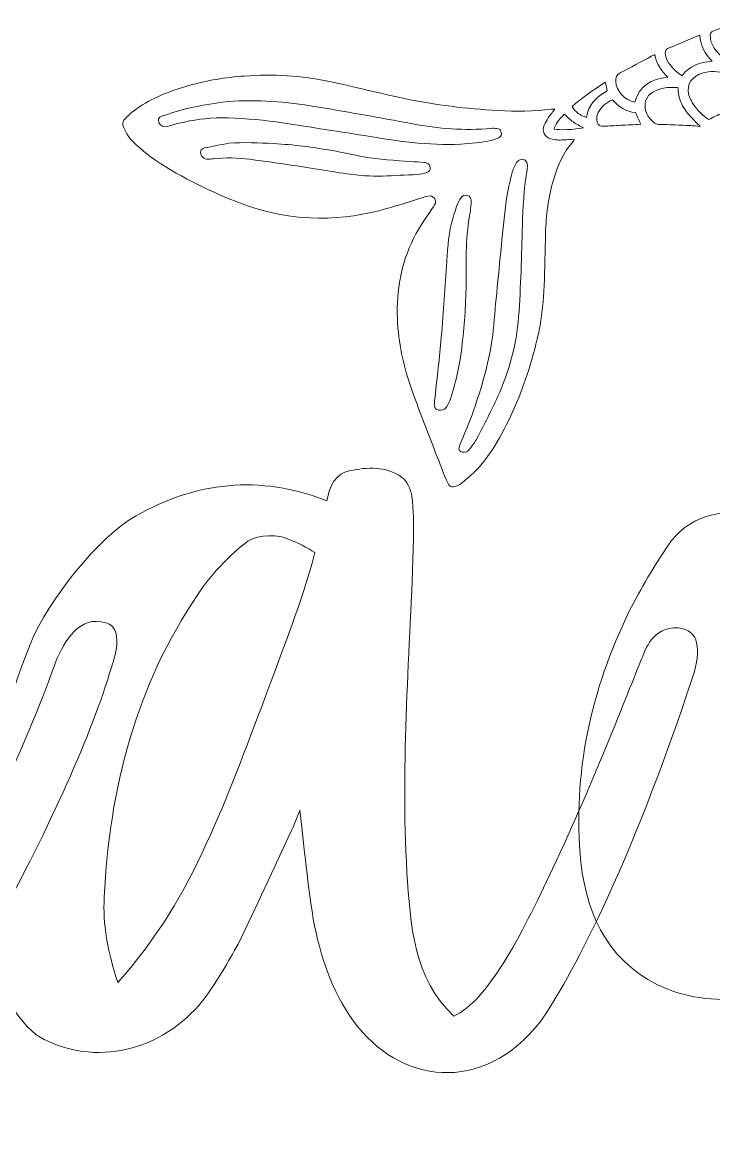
# Model space of a CAD drawing. Header units: inches. Extents: x 0.16 to 5.6, y -5.13 to -0.86.
# Drawn here: x 2.881 to 3.627, y -5.021 to -3.828 of the extents above; entities that cross this region are included whole.
import ezdxf

# ---------------------------------------------------------------- set-up
doc = ezdxf.new("R2010")
doc.units = ezdxf.units.IN
doc.header["$MEASUREMENT"] = 0
doc.layers.add('Layer 1', color=7, linetype='Continuous')

# ---------------------------------------------------------------- blocks, each defined once
blk = doc.blocks.new('block 30')
at = {"layer": 'Layer 1', "lineweight": 0}
blk.add_open_spline([(3.6109, -3.8837), (3.6001, -3.8883), (3.5962, -3.8984), (3.6007, -3.9092), (3.6015, -3.9109), (3.6024, -3.9124), (3.6033, -3.914), (3.6072, -3.9206), (3.6125, -3.926), (3.6184, -3.9307), (3.6195, -3.9316), (3.6206, -3.9323), (3.6209, -3.9325), (3.6262, -3.93), (3.6306, -3.9274), (3.6354, -3.9259), (3.6402, -3.9243), (3.6454, -3.9239), (3.6507, -3.923), (3.6411, -3.9111), (3.6334, -3.8988), (3.6371, -3.8822), (3.6279, -3.8802), (3.6193, -3.8802), (3.6109, -3.8837)], degree=3, knots=[0, 0, 0, 0, 1, 1, 1, 2, 2, 2, 3, 3, 3, 4, 4, 4, 5, 5, 5, 6, 6, 6, 7, 7, 7, 8, 8, 8, 8], dxfattribs=at)
blk = doc.blocks.new('block 29')
at = {"layer": 'Layer 1'}
blk.add_blockref('block 30', (0, 0), dxfattribs=at)
blk = doc.blocks.new('block 32')
at = {"layer": 'Layer 1', "lineweight": 0}
blk.add_open_spline([(3.6549, -3.8276), (3.6455, -3.8306), (3.6367, -3.8334), (3.6279, -3.8362), (3.6229, -3.8379), (3.6221, -3.8393), (3.6228, -3.8447), (3.6229, -3.8459), (3.6231, -3.8472), (3.6235, -3.8483), (3.6272, -3.8589), (3.6354, -3.8655), (3.6442, -3.8717), (3.6525, -3.8634), (3.6626, -3.8607), (3.6735, -3.8594), (3.6645, -3.8502), (3.6572, -3.8406), (3.6549, -3.8276)], degree=3, knots=[0, 0, 0, 0, 1, 1, 1, 2, 2, 2, 3, 3, 3, 4, 4, 4, 5, 5, 5, 6, 6, 6, 6], dxfattribs=at)
blk = doc.blocks.new('block 31')
at = {"layer": 'Layer 1'}
blk.add_blockref('block 32', (0, 0), dxfattribs=at)
blk = doc.blocks.new('block 28')
at = {"layer": 'Layer 1'}
for name in ['block 31', 'block 29']:
    blk.add_blockref(name, (0, 0), dxfattribs=at)
blk = doc.blocks.new('block 42')
at = {"layer": 'Layer 1', "lineweight": 0}
blk.add_open_spline([(3.5724, -3.8986), (3.5684, -3.8993), (3.5644, -3.9008), (3.5609, -3.9029), (3.5536, -3.9071), (3.5509, -3.9151), (3.5533, -3.9233), (3.5547, -3.9284), (3.5579, -3.9321), (3.5618, -3.9356), (3.5634, -3.937), (3.565, -3.9376), (3.5671, -3.9377), (3.5786, -3.938), (3.5901, -3.9385), (3.6017, -3.939), (3.6048, -3.9391), (3.6079, -3.9395), (3.612, -3.9398), (3.6101, -3.9381), (3.609, -3.9371), (3.608, -3.936), (3.6043, -3.9321), (3.6004, -3.9283), (3.5971, -3.9241), (3.5929, -3.9186), (3.5896, -3.9125), (3.5886, -3.9054), (3.5883, -3.9032), (3.5881, -3.9009), (3.5878, -3.8978), (3.5825, -3.898), (3.5773, -3.8977), (3.5724, -3.8986)], degree=3, knots=[0, 0, 0, 0, 1, 1, 1, 2, 2, 2, 3, 3, 3, 4, 4, 4, 5, 5, 5, 6, 6, 6, 7, 7, 7, 8, 8, 8, 9, 9, 9, 10, 10, 10, 11, 11, 11, 11], dxfattribs=at)
blk = doc.blocks.new('block 41')
at = {"layer": 'Layer 1'}
blk.add_blockref('block 42', (0, 0), dxfattribs=at)
blk = doc.blocks.new('block 44')
at = {"layer": 'Layer 1', "lineweight": 0}
blk.add_open_spline([(3.5774, -3.8557), (3.575, -3.8567), (3.5741, -3.8587), (3.5743, -3.8609), (3.5746, -3.8636), (3.5751, -3.8664), (3.5763, -3.8688), (3.5799, -3.8758), (3.5857, -3.8807), (3.5923, -3.8853), (3.6002, -3.8744), (3.6116, -3.8709), (3.6247, -3.8697), (3.617, -3.8616), (3.6123, -3.853), (3.6114, -3.8417), (3.5995, -3.8466), (3.5885, -3.8512), (3.5774, -3.8557)], degree=3, knots=[0, 0, 0, 0, 1, 1, 1, 2, 2, 2, 3, 3, 3, 4, 4, 4, 5, 5, 5, 6, 6, 6, 6], dxfattribs=at)
blk = doc.blocks.new('block 43')
at = {"layer": 'Layer 1'}
blk.add_blockref('block 44', (0, 0), dxfattribs=at)
blk = doc.blocks.new('block 40')
at = {"layer": 'Layer 1'}
for name in ['block 43', 'block 41']:
    blk.add_blockref(name, (0, 0), dxfattribs=at)
blk = doc.blocks.new('block 63')
at = {"layer": 'Layer 1', "lineweight": 0}
blk.add_open_spline([(3.4738, -3.9184), (3.4777, -3.9246), (3.4824, -3.9281), (3.4892, -3.9301), (3.4915, -3.9165), (3.5, -3.9077), (3.5118, -3.9016), (3.5111, -3.8985), (3.5104, -3.8957), (3.5096, -3.8923), (3.4969, -3.9005), (3.485, -3.909), (3.4738, -3.9184)], degree=3, knots=[0, 0, 0, 0, 1, 1, 1, 2, 2, 2, 3, 3, 3, 4, 4, 4, 4], dxfattribs=at)
blk = doc.blocks.new('block 62')
at = {"layer": 'Layer 1'}
blk.add_blockref('block 63', (0, 0), dxfattribs=at)
blk = doc.blocks.new('block 65')
at = {"layer": 'Layer 1', "lineweight": 0}
blk.add_open_spline([(3.475, -3.9351), (3.4715, -3.9327), (3.4686, -3.9296), (3.4654, -3.9268), (3.459, -3.933), (3.455, -3.9388), (3.4546, -3.9427), (3.4596, -3.9441), (3.4765, -3.9434), (3.4862, -3.9414), (3.4821, -3.9392), (3.4783, -3.9375), (3.475, -3.9351)], degree=3, knots=[0, 0, 0, 0, 1, 1, 1, 2, 2, 2, 3, 3, 3, 4, 4, 4, 4], dxfattribs=at)
blk = doc.blocks.new('block 64')
at = {"layer": 'Layer 1'}
blk.add_blockref('block 65', (0, 0), dxfattribs=at)
blk = doc.blocks.new('block 203')
at = {"layer": 'Layer 1', "lineweight": 0}
blk.add_open_spline([(2.9771, -4.5232), (2.9573, -4.5917), (2.9104, -4.6962), (2.8546, -4.7971), (2.7969, -4.9016), (2.7411, -4.9539), (2.714, -4.9773), (2.6744, -5.0079), (2.6312, -5.0205), (2.5807, -5.0133), (2.5375, -5.0079), (2.5032, -4.9809), (2.496, -4.9376), (2.4888, -4.889), (2.4978, -4.844), (2.5104, -4.7971), (2.5321, -4.7232), (2.5717, -4.6548), (2.6077, -4.5863), (2.6221, -4.5611), (2.6384, -4.5358), (2.651, -4.5088), (2.6618, -4.4854), (2.669, -4.4602), (2.6762, -4.4331), (2.6816, -4.4169), (2.6834, -4.3971), (2.6672, -4.3791), (2.6546, -4.3845), (2.6474, -4.3899), (2.6366, -4.3953), (2.5915, -4.4223), (2.5519, -4.4566), (2.5231, -4.4998), (2.4708, -4.5719), (2.433, -4.653), (2.4077, -4.7394), (2.4023, -4.7575), (2.3933, -4.7665), (2.3771, -4.7683), (2.3663, -4.7683), (2.3555, -4.7683), (2.3465, -4.7665), (2.3267, -4.7647), (2.3158, -4.7539), (2.3122, -4.734), (2.2996, -4.6764), (2.3014, -4.6169), (2.3122, -4.5593), (2.3267, -4.4926), (2.3411, -4.4259), (2.3555, -4.3593), (2.3591, -4.3341), (2.3645, -4.307), (2.3591, -4.2764), (2.3537, -4.28), (2.3465, -4.2818), (2.3429, -4.2854), (2.287, -4.3286), (2.242, -4.3791), (2.2095, -4.444), (2.1699, -4.5214), (2.1519, -4.6061), (2.1411, -4.6926), (2.1393, -4.7088), (2.1447, -4.7268), (2.1483, -4.7431), (2.1537, -4.7719), (2.1627, -4.7989), (2.1699, -4.8277), (2.1735, -4.8494), (2.1681, -4.8566), (2.1465, -4.8602), (2.1177, -4.8674), (2.087, -4.8638), (2.069, -4.8349), (2.06, -4.8187), (2.0492, -4.8043), (2.042, -4.7881), (1.9933, -4.6746), (1.9843, -4.5557), (2.0059, -4.435), (2.0095, -4.4133), (2.0168, -4.3917), (2.0276, -4.3719), (2.042, -4.3431), (2.0888, -4.3322), (2.1141, -4.3503), (2.1213, -4.3557), (2.1285, -4.3665), (2.1285, -4.3755), (2.1321, -4.3935), (2.1303, -4.4115), (2.1321, -4.4313), (2.1321, -4.4367), (2.1321, -4.444), (2.1321, -4.4566), (2.1375, -4.4458), (2.1411, -4.4422), (2.1429, -4.4367), (2.1663, -4.3863), (2.1969, -4.3377), (2.233, -4.2962), (2.2546, -4.2728), (2.2798, -4.2512), (2.305, -4.2349), (2.3393, -4.2115), (2.3771, -4.2061), (2.4167, -4.2169), (2.4564, -4.2259), (2.4816, -4.2512), (2.4834, -4.2908), (2.4852, -4.3178), (2.4834, -4.3449), (2.478, -4.3719), (2.4708, -4.4115), (2.4582, -4.4494), (2.4474, -4.4944), (2.4564, -4.4836), (2.4618, -4.4764), (2.469, -4.4674), (2.4996, -4.4295), (2.5339, -4.3953), (2.5771, -4.3701), (2.6167, -4.3467), (2.66, -4.3341), (2.705, -4.3395), (2.7717, -4.3449), (2.8077, -4.3899), (2.7951, -4.4548), (2.7897, -4.4836), (2.7807, -4.5124), (2.7699, -4.5394), (2.7483, -4.5863), (2.7231, -4.6313), (2.7014, -4.6782), (2.6762, -4.734), (2.6492, -4.7917), (2.624, -4.8476), (2.6077, -4.8872), (2.5987, -4.9304), (2.6204, -4.9701), (2.624, -4.9683), (2.6924, -4.9376), (2.7843, -4.7953), (2.8582, -4.68), (2.9122, -4.5323), (2.9176, -4.516), (2.9267, -4.4944), (2.9429, -4.4656), (2.9717, -4.4746), (2.9915, -4.48), (2.9807, -4.5142), (2.9771, -4.5232)], degree=3, knots=[0, 0, 0, 0, 1, 1, 1, 2, 2, 2, 3, 3, 3, 4, 4, 4, 5, 5, 5, 6, 6, 6, 7, 7, 7, 8, 8, 8, 9, 9, 9, 10, 10, 10, 11, 11, 11, 12, 12, 12, 13, 13, 13, 14, 14, 14, 15, 15, 15, 16, 16, 16, 17, 17, 17, 18, 18, 18, 19, 19, 19, 20, 20, 20, 21, 21, 21, 22, 22, 22, 23, 23, 23, 24, 24, 24, 25, 25, 25, 26, 26, 26, 27, 27, 27, 28, 28, 28, 29, 29, 29, 30, 30, 30, 31, 31, 31, 32, 32, 32, 33, 33, 33, 34, 34, 34, 35, 35, 35, 36, 36, 36, 37, 37, 37, 38, 38, 38, 39, 39, 39, 40, 40, 40, 41, 41, 41, 42, 42, 42, 43, 43, 43, 44, 44, 44, 45, 45, 45, 46, 46, 46, 47, 47, 47, 48, 48, 48, 49, 49, 49, 50, 50, 50, 51, 51, 51, 51], dxfattribs=at)
blk = doc.blocks.new('block 202')
at = {"layer": 'Layer 1'}
blk.add_blockref('block 203', (0, 0), dxfattribs=at)
blk = doc.blocks.new('block 205')
at = {"layer": 'Layer 1', "lineweight": 0}
for points, knots in [([(3.2347, -4.3106), (3.2527, -4.307), (3.2725, -4.3052), (3.2905, -4.3178), (3.2959, -4.3214), (3.2995, -4.3304), (3.3013, -4.3377), (3.3031, -4.3539), (3.3031, -4.3683), (3.3031, -4.3845), (3.2995, -4.5034), (3.2887, -4.6241), (3.2959, -4.7431), (3.2995, -4.7989), (3.3031, -4.8584), (3.3464, -4.898), (3.3824, -4.8818), (3.4184, -4.8133), (3.4527, -4.7394), (3.4977, -4.6458), (3.5374, -4.5394), (3.55, -4.5106), (3.5518, -4.5052), (3.5608, -4.4782), (3.5878, -4.48), (3.6112, -4.4818), (3.613, -4.5034), (3.604, -4.5323), (3.5356, -4.7394), (3.4707, -4.8602), (3.4401, -4.9034), (3.377, -4.9845), (3.2869, -4.9701), (3.2383, -4.9034), (3.2148, -4.871), (3.2022, -4.8331), (3.195, -4.7935), (3.1878, -4.7485), (3.1842, -4.707), (3.1806, -4.6764), (3.177, -4.6836), (3.1752, -4.6908), (3.1716, -4.698), (3.1518, -4.7394), (3.1338, -4.7809), (3.1139, -4.8205), (3.1031, -4.8403), (3.0923, -4.8584), (3.0797, -4.8764), (3.0383, -4.9322), (2.9662, -4.9539), (2.9049, -4.9232), (2.8599, -4.9016), (2.7842, -4.7611), (2.8905, -4.4962), (2.9085, -4.4512), (2.9644, -4.3809), (3.004, -4.3593), (3.0671, -4.3232), (3.1374, -4.3142), (3.2094, -4.3431), (3.213, -4.3268), (3.2184, -4.3142), (3.2347, -4.3106)], [0, 0, 0, 0, 1, 1, 1, 2, 2, 2, 3, 3, 3, 4, 4, 4, 5, 5, 5, 6, 6, 6, 7, 7, 7, 8, 8, 8, 9, 9, 9, 10, 10, 10, 11, 11, 11, 12, 12, 12, 13, 13, 13, 14, 14, 14, 15, 15, 15, 16, 16, 16, 17, 17, 17, 18, 18, 18, 19, 19, 19, 20, 20, 20, 21, 21, 21, 21]), ([(3.0797, -4.7124), (3.1031, -4.662), (3.1229, -4.6079), (3.1428, -4.5557), (3.1626, -4.5016), (3.1824, -4.453), (3.1968, -4.3989), (3.1878, -4.3935), (3.1788, -4.3881), (3.168, -4.3845), (3.159, -4.3791), (3.1356, -4.3791), (3.1248, -4.3863), (3.1121, -4.3953), (3.0851, -4.4205), (3.0707, -4.444), (3.004, -4.5413), (2.9752, -4.653), (2.9698, -4.7701), (2.968, -4.7989), (2.9734, -4.8277), (2.9842, -4.862), (3.0275, -4.8133), (3.0563, -4.7647), (3.0797, -4.7124)], [0, 0, 0, 0, 1, 1, 1, 2, 2, 2, 3, 3, 3, 4, 4, 4, 5, 5, 5, 6, 6, 6, 7, 7, 7, 8, 8, 8, 8])]:
    blk.add_open_spline(points, degree=3, knots=knots, dxfattribs=at)
blk = doc.blocks.new('block 204')
at = {"layer": 'Layer 1'}
blk.add_blockref('block 205', (0, 0), dxfattribs=at)
blk = doc.blocks.new('block 207')
at = {"layer": 'Layer 1', "lineweight": 0}
for points, knots in [([(3.6346, -4.2151), (3.6382, -4.1827), (3.6724, -4.1503), (3.7048, -4.1557), (3.7138, -4.1575), (3.7229, -4.1647), (3.7264, -4.1719), (3.7445, -4.1989), (3.7409, -4.2368), (3.7138, -4.2602), (3.7013, -4.271), (3.676, -4.2782), (3.6598, -4.2692), (3.6418, -4.2566), (3.631, -4.2349), (3.6346, -4.2151)], [0, 0, 0, 0, 1, 1, 1, 2, 2, 2, 3, 3, 3, 4, 4, 4, 5, 5, 5, 5]), ([(3.9499, -4.5016), (3.9463, -4.516), (3.8958, -4.68), (3.7769, -4.8187), (3.7193, -4.8836), (3.6328, -4.8908), (3.5769, -4.8692), (3.5156, -4.844), (3.4904, -4.7935), (3.4832, -4.7322), (3.4742, -4.6367), (3.494, -4.5467), (3.5355, -4.462), (3.5481, -4.4367), (3.5625, -4.4133), (3.5769, -4.3917), (3.5985, -4.3593), (3.6328, -4.3521), (3.6706, -4.3557), (3.694, -4.3593), (3.7013, -4.3701), (3.6976, -4.3953), (3.6958, -4.4151), (3.6904, -4.435), (3.685, -4.4548), (3.6706, -4.5052), (3.6562, -4.5575), (3.6472, -4.6097), (3.6382, -4.662), (3.6274, -4.7196), (3.6382, -4.7719), (3.6472, -4.8097), (3.6688, -4.8295), (3.6724, -4.8277), (3.6886, -4.8223), (3.7175, -4.7971), (3.7301, -4.7827), (3.7787, -4.7268), (3.8562, -4.5935), (3.8922, -4.4998), (3.8994, -4.4818), (3.9175, -4.4728), (3.9337, -4.4746), (3.9481, -4.4782), (3.9553, -4.4872), (3.9499, -4.5016)], [0, 0, 0, 0, 1, 1, 1, 2, 2, 2, 3, 3, 3, 4, 4, 4, 5, 5, 5, 6, 6, 6, 7, 7, 7, 8, 8, 8, 9, 9, 9, 10, 10, 10, 11, 11, 11, 12, 12, 12, 13, 13, 13, 14, 14, 14, 15, 15, 15, 15])]:
    blk.add_open_spline(points, degree=3, knots=knots, dxfattribs=at)
blk = doc.blocks.new('block 206')
at = {"layer": 'Layer 1'}
blk.add_blockref('block 207', (0, 0), dxfattribs=at)
blk = doc.blocks.new('block 195')
at = {"layer": 'Layer 1'}
for name in ['block 206', 'block 202', 'block 204']:
    blk.add_blockref(name, (0, 0), dxfattribs=at)
blk = doc.blocks.new('block 225')
at = {"layer": 'Layer 1', "lineweight": 0}
for points, knots in [([(3.4551, -3.9213), (3.4524, -3.9249), (3.4501, -3.9278), (3.4481, -3.9308), (3.4465, -3.9332), (3.4449, -3.9358), (3.4438, -3.9384), (3.4411, -3.9451), (3.4437, -3.9507), (3.4506, -3.9531), (3.4553, -3.9547), (3.4602, -3.9547), (3.4652, -3.9544), (3.4687, -3.9542), (3.4721, -3.9539), (3.4761, -3.9536), (3.4757, -3.9547), (3.4757, -3.9554), (3.4754, -3.9557), (3.4642, -3.9676), (3.4583, -3.9823), (3.4537, -3.9976), (3.4482, -4.0163), (3.4458, -4.0355), (3.4452, -4.0549), (3.4447, -4.0738), (3.4443, -4.0927), (3.4438, -4.1116), (3.4428, -4.1426), (3.4365, -4.1727), (3.4271, -4.2021), (3.4185, -4.2291), (3.4075, -4.2552), (3.393, -4.2797), (3.3867, -4.2905), (3.3795, -4.3007), (3.3709, -4.3098), (3.366, -4.3149), (3.3604, -4.3192), (3.3551, -4.3239), (3.3544, -4.3245), (3.3535, -4.3249), (3.3527, -4.3254), (3.3449, -4.3299), (3.342, -4.3292), (3.3385, -4.321), (3.3337, -4.3098), (3.3296, -4.2984), (3.3252, -4.287), (3.3176, -4.2674), (3.3099, -4.2478), (3.3026, -4.228), (3.2942, -4.2051), (3.2882, -4.1816), (3.2862, -4.1572), (3.2838, -4.1274), (3.2868, -4.0985), (3.2984, -4.0707), (3.3041, -4.057), (3.3118, -4.0444), (3.3204, -4.0323), (3.3222, -4.0297), (3.3241, -4.027), (3.3257, -4.0243), (3.3271, -4.022), (3.3272, -4.0195), (3.3255, -4.0173), (3.3238, -4.0151), (3.3214, -4.0144), (3.3189, -4.0149), (3.3165, -4.0153), (3.3141, -4.0162), (3.3118, -4.0169), (3.2969, -4.0214), (3.2822, -4.0264), (3.2671, -4.0303), (3.2164, -4.0434), (3.1664, -4.0415), (3.1171, -4.0228), (3.0848, -4.0106), (3.054, -3.9956), (3.0254, -3.9765), (3.0177, -3.9714), (3.0107, -3.9653), (3.0037, -3.9593), (2.9987, -3.9549), (2.9948, -3.9495), (2.9918, -3.9436), (2.9887, -3.9375), (2.9889, -3.9346), (2.9938, -3.9299), (2.9981, -3.9258), (3.0028, -3.9219), (3.0078, -3.9187), (3.0242, -3.9081), (3.0423, -3.9011), (3.061, -3.8959), (3.0805, -3.8904), (3.1004, -3.887), (3.1205, -3.8856), (3.1514, -3.8834), (3.1821, -3.8851), (3.2123, -3.8915), (3.2394, -3.8972), (3.2663, -3.9041), (3.2933, -3.9099), (3.3265, -3.9169), (3.3601, -3.9208), (3.394, -3.9228), (3.4132, -3.9239), (3.4324, -3.9237), (3.4516, -3.9214), (3.4525, -3.9213), (3.4534, -3.9213), (3.4551, -3.9213)], [0, 0, 0, 0, 1, 1, 1, 2, 2, 2, 3, 3, 3, 4, 4, 4, 5, 5, 5, 6, 6, 6, 7, 7, 7, 8, 8, 8, 9, 9, 9, 10, 10, 10, 11, 11, 11, 12, 12, 12, 13, 13, 13, 14, 14, 14, 15, 15, 15, 16, 16, 16, 17, 17, 17, 18, 18, 18, 19, 19, 19, 20, 20, 20, 21, 21, 21, 22, 22, 22, 23, 23, 23, 24, 24, 24, 25, 25, 25, 26, 26, 26, 27, 27, 27, 28, 28, 28, 29, 29, 29, 30, 30, 30, 31, 31, 31, 32, 32, 32, 33, 33, 33, 34, 34, 34, 35, 35, 35, 36, 36, 36, 37, 37, 37, 38, 38, 38, 38]), ([(3.0972, -3.9137), (3.0851, -3.9158), (3.0728, -3.9175), (3.0609, -3.9202), (3.051, -3.9224), (3.0414, -3.9258), (3.0317, -3.9289), (3.0281, -3.93), (3.0272, -3.9328), (3.029, -3.9362), (3.0306, -3.9395), (3.0336, -3.9408), (3.0375, -3.9399), (3.0418, -3.9388), (3.0461, -3.9375), (3.0504, -3.9364), (3.0654, -3.9329), (3.0806, -3.9307), (3.0961, -3.9307), (3.1158, -3.9308), (3.1355, -3.9323), (3.155, -3.9351), (3.1866, -3.9398), (3.2182, -3.9447), (3.2498, -3.9498), (3.2843, -3.9553), (3.3187, -3.9609), (3.3539, -3.9589), (3.365, -3.9582), (3.376, -3.9578), (3.3868, -3.9549), (3.3896, -3.9542), (3.3924, -3.9532), (3.395, -3.952), (3.3973, -3.9508), (3.398, -3.9485), (3.3974, -3.946), (3.3968, -3.9436), (3.3953, -3.9422), (3.3929, -3.9421), (3.3907, -3.942), (3.3886, -3.9418), (3.3864, -3.942), (3.358, -3.9445), (3.3299, -3.9423), (3.3019, -3.9371), (3.2652, -3.9302), (3.2284, -3.9236), (3.1916, -3.9176), (3.1603, -3.9125), (3.1289, -3.9105), (3.0972, -3.9137)], [0, 0, 0, 0, 1, 1, 1, 2, 2, 2, 3, 3, 3, 4, 4, 4, 5, 5, 5, 6, 6, 6, 7, 7, 7, 8, 8, 8, 9, 9, 9, 10, 10, 10, 11, 11, 11, 12, 12, 12, 13, 13, 13, 14, 14, 14, 15, 15, 15, 16, 16, 16, 17, 17, 17, 17]), ([(3.1041, -3.958), (3.0953, -3.9597), (3.0865, -3.9612), (3.0778, -3.9631), (3.0734, -3.9641), (3.0722, -3.9678), (3.0747, -3.9716), (3.076, -3.9737), (3.0779, -3.975), (3.0804, -3.975), (3.0827, -3.975), (3.085, -3.9751), (3.0873, -3.9748), (3.1004, -3.9732), (3.1135, -3.9736), (3.1264, -3.9753), (3.1491, -3.9783), (3.1718, -3.9815), (3.1944, -3.9851), (3.2193, -3.9891), (3.2441, -3.9942), (3.2695, -3.9933), (3.2819, -3.9928), (3.2944, -3.9923), (3.3068, -3.9916), (3.3103, -3.9914), (3.3138, -3.9905), (3.3172, -3.9896), (3.3198, -3.9889), (3.321, -3.9868), (3.321, -3.9844), (3.3209, -3.9819), (3.3192, -3.9797), (3.3166, -3.979), (3.3159, -3.9788), (3.3151, -3.9788), (3.3143, -3.9788), (3.3096, -3.9784), (3.3048, -3.9779), (3.3001, -3.9776), (3.2831, -3.9765), (3.266, -3.9758), (3.2492, -3.9726), (3.2379, -3.9704), (3.2266, -3.9679), (3.2153, -3.9659), (3.1945, -3.9622), (3.1736, -3.9595), (3.1525, -3.9584), (3.1364, -3.9575), (3.1203, -3.9568), (3.1041, -3.958)], [0, 0, 0, 0, 1, 1, 1, 2, 2, 2, 3, 3, 3, 4, 4, 4, 5, 5, 5, 6, 6, 6, 7, 7, 7, 8, 8, 8, 9, 9, 9, 10, 10, 10, 11, 11, 11, 12, 12, 12, 13, 13, 13, 14, 14, 14, 15, 15, 15, 16, 16, 16, 17, 17, 17, 17]), ([(3.4259, -3.9821), (3.4255, -3.9765), (3.4217, -3.974), (3.4174, -3.9759), (3.4158, -3.9767), (3.4141, -3.9783), (3.4133, -3.98), (3.4113, -3.984), (3.4094, -3.9881), (3.4084, -3.9924), (3.406, -4.0027), (3.4034, -4.0131), (3.4023, -4.0236), (3.3985, -4.0575), (3.3953, -4.0914), (3.392, -4.1254), (3.3905, -4.1405), (3.3897, -4.1558), (3.3875, -4.1708), (3.3837, -4.1969), (3.3758, -4.222), (3.3674, -4.247), (3.3642, -4.2566), (3.3598, -4.2658), (3.356, -4.2752), (3.3547, -4.2786), (3.3532, -4.282), (3.3522, -4.2855), (3.3513, -4.2885), (3.3526, -4.2903), (3.3556, -4.2907), (3.3591, -4.2913), (3.3617, -4.2899), (3.3637, -4.2872), (3.3665, -4.2834), (3.3695, -4.2796), (3.3716, -4.2754), (3.3791, -4.2607), (3.3869, -4.2462), (3.3936, -4.2311), (3.4059, -4.2037), (3.4139, -4.1751), (3.4162, -4.145), (3.4187, -4.1122), (3.4193, -4.0793), (3.4203, -4.0464), (3.4208, -4.027), (3.4219, -4.0077), (3.4251, -3.9885), (3.4255, -3.9861), (3.4257, -3.9836), (3.4259, -3.9821)], [0, 0, 0, 0, 1, 1, 1, 2, 2, 2, 3, 3, 3, 4, 4, 4, 5, 5, 5, 6, 6, 6, 7, 7, 7, 8, 8, 8, 9, 9, 9, 10, 10, 10, 11, 11, 11, 12, 12, 12, 13, 13, 13, 14, 14, 14, 15, 15, 15, 16, 16, 16, 17, 17, 17, 17]), ([(3.3254, -4.2397), (3.3251, -4.2439), (3.3287, -4.246), (3.3325, -4.2455), (3.3353, -4.2452), (3.3376, -4.2439), (3.3389, -4.2415), (3.3405, -4.2386), (3.3422, -4.2355), (3.3432, -4.2323), (3.349, -4.2133), (3.3535, -4.1941), (3.3555, -4.1742), (3.3578, -4.1516), (3.3597, -4.1289), (3.3596, -4.1061), (3.3595, -4.0943), (3.3597, -4.0824), (3.3599, -4.0706), (3.3601, -4.0572), (3.3621, -4.0439), (3.3642, -4.0307), (3.3647, -4.0275), (3.365, -4.0243), (3.3652, -4.0211), (3.3653, -4.0174), (3.3638, -4.015), (3.361, -4.0142), (3.3582, -4.0134), (3.3554, -4.0145), (3.3535, -4.0174), (3.3522, -4.0193), (3.351, -4.0214), (3.3503, -4.0235), (3.348, -4.0304), (3.3457, -4.0372), (3.3439, -4.0442), (3.3401, -4.0594), (3.3395, -4.0749), (3.3384, -4.0904), (3.3363, -4.1174), (3.3348, -4.1444), (3.3325, -4.1714), (3.3306, -4.1927), (3.328, -4.2139), (3.3257, -4.2351), (3.3255, -4.2367), (3.3255, -4.2382), (3.3254, -4.2397)], [0, 0, 0, 0, 1, 1, 1, 2, 2, 2, 3, 3, 3, 4, 4, 4, 5, 5, 5, 6, 6, 6, 7, 7, 7, 8, 8, 8, 9, 9, 9, 10, 10, 10, 11, 11, 11, 12, 12, 12, 13, 13, 13, 14, 14, 14, 15, 15, 15, 16, 16, 16, 16])]:
    blk.add_open_spline(points, degree=3, knots=knots, dxfattribs=at)
blk = doc.blocks.new('block 224')
at = {"layer": 'Layer 1'}
blk.add_blockref('block 225', (0, 0), dxfattribs=at)
blk = doc.blocks.new('block 223')
at = {"layer": 'Layer 1'}
blk.add_blockref('block 224', (0, 0), dxfattribs=at)
blk = doc.blocks.new('block 235')
at = {"layer": 'Layer 1', "lineweight": 0}
blk.add_open_spline([(3.577, -3.887), (3.5697, -3.8799), (3.5646, -3.8724), (3.5631, -3.8626), (3.5616, -3.8632), (3.5603, -3.8637), (3.5591, -3.8643), (3.548, -3.8703), (3.5369, -3.8764), (3.5257, -3.8822), (3.5216, -3.8843), (3.5205, -3.8874), (3.5208, -3.8916), (3.5214, -3.9018), (3.5307, -3.9119), (3.5416, -3.9139), (3.5458, -3.8954), (3.5592, -3.889), (3.577, -3.887)], degree=3, knots=[0, 0, 0, 0, 1, 1, 1, 2, 2, 2, 3, 3, 3, 4, 4, 4, 5, 5, 5, 6, 6, 6, 6], dxfattribs=at)
blk = doc.blocks.new('block 234')
at = {"layer": 'Layer 1'}
blk.add_blockref('block 235', (0, 0), dxfattribs=at)
blk = doc.blocks.new('block 237')
at = {"layer": 'Layer 1', "lineweight": 0}
blk.add_open_spline([(3.502, -3.9249), (3.5004, -3.9282), (3.4998, -3.9317), (3.5009, -3.9352), (3.5021, -3.939), (3.5037, -3.94), (3.5077, -3.9397), (3.5138, -3.9394), (3.52, -3.939), (3.5261, -3.9387), (3.5333, -3.9383), (3.5405, -3.938), (3.5479, -3.9376), (3.5459, -3.9334), (3.5441, -3.9294), (3.542, -3.925), (3.532, -3.9243), (3.5242, -3.9189), (3.5175, -3.9111), (3.5105, -3.9141), (3.5053, -3.9185), (3.502, -3.9249)], degree=3, knots=[0, 0, 0, 0, 1, 1, 1, 2, 2, 2, 3, 3, 3, 4, 4, 4, 5, 5, 5, 6, 6, 6, 7, 7, 7, 7], dxfattribs=at)
blk = doc.blocks.new('block 236')
at = {"layer": 'Layer 1'}
blk.add_blockref('block 237', (0, 0), dxfattribs=at)
blk = doc.blocks.new('block 233')
at = {"layer": 'Layer 1'}
for name in ['block 234', 'block 236']:
    blk.add_blockref(name, (0, 0), dxfattribs=at)

msp = doc.modelspace()

# ---------------------------------------------------------------- block references
at = {"layer": 'Layer 1'}
for name in ['block 195', 'block 28', 'block 40', 'block 233', 'block 223', 'block 62', 'block 64']:
    msp.add_blockref(name, (0, 0), dxfattribs=at)

doc.saveas('drawing.dxf')
